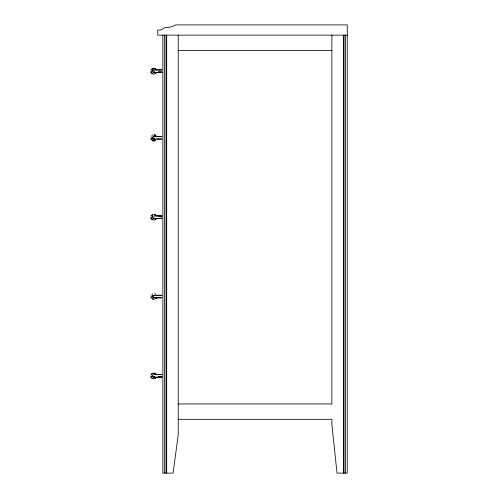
<?xml version="1.0" encoding="UTF-8"?>
<svg xmlns="http://www.w3.org/2000/svg" width="498" height="498" viewBox="0 0 498 498"><rect width="100%" height="100%" fill="white"/><g stroke="black" fill="none" stroke-linecap="round" stroke-linejoin="round"><path stroke-width="0.75" d="M152.811 70.361L152.637 71.662L153.596 72.428L161.794 72.434M154.299 136.558L154.648 136.763C153.322 135.275 151.274 138.73 153.733 139.029L161.794 139.023M152.6 216.742C153.845 215.086 151.815 217.153 152.793 217.919M152.811 295.744L152.637 297.038L153.596 297.804L161.794 297.81M152.537 375.822C152.73 377.808 152.537 374.141 152.562 376.208M153.814 68.394C155.233 67.311 158.669 72.44 155.04 68.475M153.814 214.377L155.059 214.389L156.559 215.895M153.826 219.911C151.448 220.452 149.518 216.406 152.656 219.581M153.814 373.17C155.227 372.087 158.675 377.216 155.04 373.251M151.131 71.482L151.131 72.378L151.865 73.119M151.075 72.017L151.174 71.127M152.083 139.938L151.087 139.004L151.131 138.071M152.531 219.767L151.093 218.373L151.131 217.464M151.131 296.858L151.131 297.76M152.569 378.679L151.056 377.16L152.587 378.698L151.087 377.191L151.131 376.258M154.841 135.195L156.497 136.695M152.656 73.598C151.952 73.934 149.444 70.355 152.587 73.922M152.656 140.187L152.569 140.492L151.131 138.967M153.004 137.765L153.011 137.672M154.884 134.995L155.812 135.755M154.859 134.983L154.212 135.213M152.649 70.629L152.979 72.135M152.649 137.218L152.718 138.413L153.471 138.986M152.649 216.611L152.718 217.807M152.649 296.011L152.979 297.511M151.05 70.131L151.934 69.29L151.087 69.901M151.068 136.676L151.087 136.489M151.05 216.12L152.786 214.383M151.068 295.47L151.056 295.314M151.05 374.907L151.224 374.614M152.276 69.11L152.768 68.456M152.587 134.983L151.822 135.755M152.276 215.099L152.587 214.383L152.027 215.348M152.276 373.886L152.768 373.232M152.6 70.76L152.936 70.224M152.6 137.348L153.807 136.464L161.8 136.477M152.6 296.142L152.936 295.607M156.64 297.617L155.812 298.532M155.108 135.126L156.559 136.496M155.027 293.845L154.741 293.776M152.805 73.922L154.903 73.984M152.805 378.698L154.903 378.76M154.859 71.911L153.733 72.44L154.853 71.93L154.312 72.347M154.859 376.687L153.266 377.092L154.853 376.706L154.312 377.123M151.822 69.166L152.618 68.463L152.008 69.378M152.618 293.845L151.952 294.499M151.087 374.677L152.569 373.195L151.224 374.633M155.687 73.206L156.559 72.409L155.077 73.891M155.077 140.48L155.774 139.701M156.509 218.367C154.312 220.857 154.834 219.693 154.125 219.83M156.49 297.748L154.903 299.043M152.008 374.154L151.952 373.892M155.077 378.667L156.559 377.185L155.812 377.932M158.414 216.437L161.95 216.238M151.087 72.415L152.531 73.785M151.087 218.404L151.865 219.101M152.737 68.656L152.475 68.917M152.351 214.949L152.737 214.638M152.737 373.432L152.475 373.693M154.635 138.743C153.079 139.421 154.766 138.656 154.312 138.936M154.635 297.53C153.079 298.215 154.766 297.449 154.312 297.729M152.587 68.475L153.508 68.475M152.587 373.251L153.508 373.251M155.886 72.677L156.384 72.484M155.886 218.666L156.384 218.466L155.631 218.921M155.886 298.059L156.384 297.86L155.631 298.314M155.886 377.453L156.384 377.26M151.056 218.168L151.174 217.109M154.019 218.41L153.266 218.305L161.794 218.417M151.093 72.384L151.822 73.156M151.174 137.716L151.068 138.824M151.174 296.509L151.068 297.611M151.174 375.903L151.068 377.011M161.8 69.888L153.197 70.031L154.399 70.013M161.8 215.871L154.106 215.895M161.8 295.27L156.677 295.264M161.8 374.664L153.807 374.652L154.399 374.789M153.957 377.21L161.794 377.21M153.82 299.36L152.811 299.074M347.255 35.146L157.729 35.146L157.729 30.023A8.864 8.864 0 0 0 162.211 29.432A6.157 6.157 0 0 1 166.693 27.458A17.287 17.287 0 0 0 175.657 24.9L347.255 24.9L347.255 473.1L337.009 473.1L331.886 424.439L331.886 419.316L178.222 419.316M178.222 50.51L331.886 50.51M154.741 68.394L155.077 68.425M156.721 72.44L161.813 72.434M154.872 134.927L153.82 134.983M156.721 139.029L161.813 139.023M154.741 214.377L155.077 214.408M160.617 218.049L161.95 218.049M155.992 218.423L161.813 218.423M161.838 295.258L153.197 295.414L154.648 295.557L154.299 295.345M156.721 297.823L161.813 297.816M153.44 299.074L153.789 299.074M154.741 373.17L155.077 373.201M156.721 377.216L161.813 377.21M178.222 403.946L331.886 403.946L331.886 35.146M155.936 69.882L161.819 69.888M155.936 136.471L161.819 136.477M155.936 215.864L161.819 215.871M155.936 374.658L161.819 374.664M153.957 72.434L153.471 72.391M153.957 139.023L153.266 138.911M153.957 297.816L153.471 297.773M153.789 374.652L153.807 374.652M151.822 139.745L152.133 139.863M152.133 298.651L151.822 298.532L152.531 299.161M153.471 218.379L153.042 218.168M153.471 377.167L153.042 376.961M155.513 136.072L155.874 136.215L155.619 135.96M151.056 215.914L151.865 215.186M154.299 215.951L154.648 216.163M155.108 293.92L155.812 294.542M153.185 217.651L153.023 217.296M153.185 297.051L153.004 296.553L153.098 296.914M152.537 71.046L152.562 71.432M152.537 137.635L152.562 138.021M152.537 217.028L152.562 217.421M152.537 296.422L152.562 296.814M345.537 35.146L345.537 473.1M344.056 35.146L344.056 473.1M343.415 35.146L343.415 473.1M178.222 35.146L178.222 434.686L173.099 473.1L162.852 473.1L162.865 35.146M166.693 35.146L166.693 473.1M166.052 35.146L166.052 473.1M164.57 35.146L164.57 473.1M156.559 218.398L155.812 219.139L156.559 218.398M161.95 72.061L158.414 71.868L161.943 72.067M155.09 140.822L152.544 140.822L155.09 140.822M161.95 376.837L158.414 376.644L161.943 376.843"/></g></svg>
